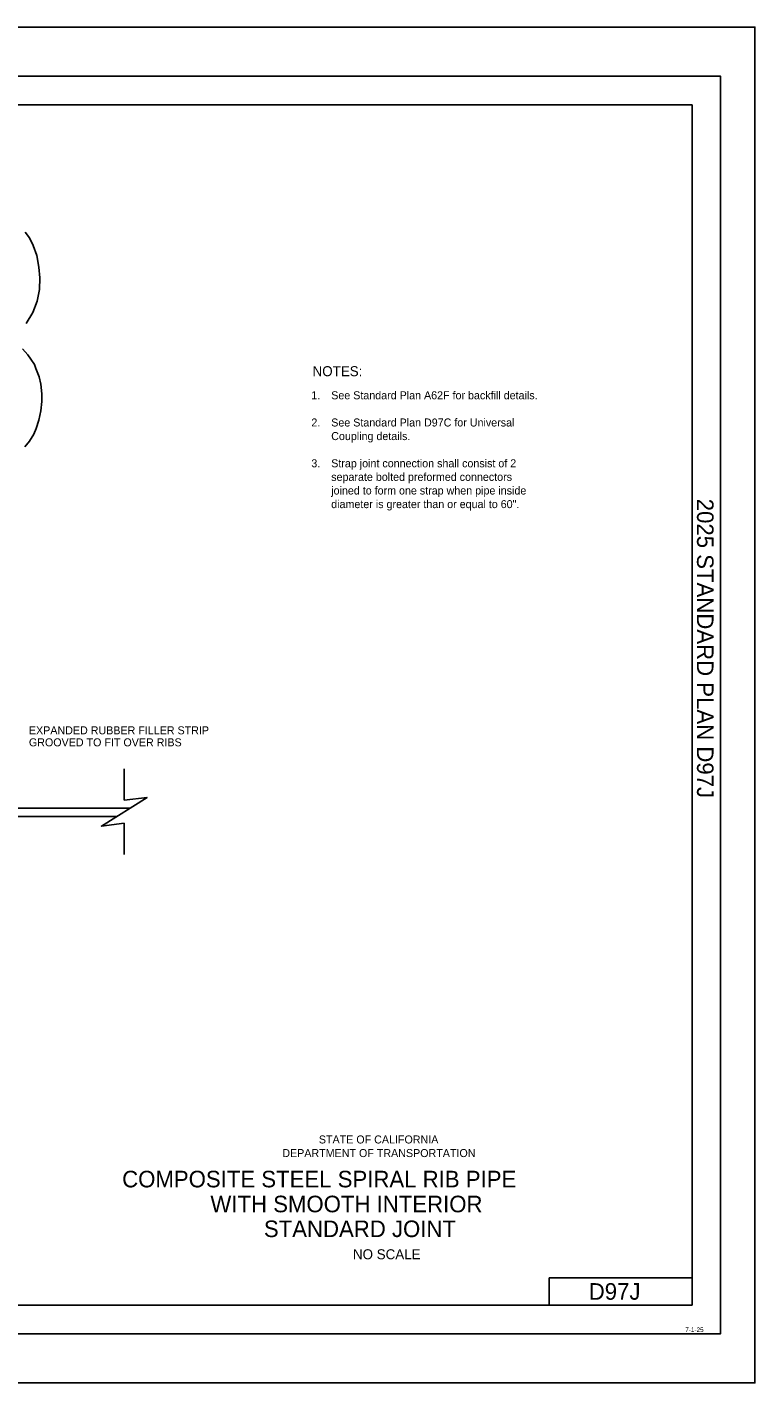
# Model space of a CAD drawing. Extents: x -894 to 866, y -472 to 714.
# Drawn here: x 229 to 866, y -472 to 714 of the extents above; entities that cross this region are included whole.
import ezdxf

# ---------------------------------------------------------------- set-up
doc = ezdxf.new("R2010")
doc.units = 0
for name, color, linetype in [('57 Undefined', 7, 'Continuous'), ('60 Nongeo Data', 7, 'Continuous'), ('border_INSIDE-BORDER-anno', 7, 'Continuous'), ('border_PLOTTING-ELEMENTS', 7, 'Continuous'), ('border_rw_22x34_Cut_Lines', 7, 'Continuous'), ('border_SHEET', 7, 'Continuous'), ('border_WITHIN-BORDER-anno', 7, 'Continuous')]:
    doc.layers.add(name, color=color, linetype=linetype)

msp = doc.modelspace()

# ---------------------------------------------------------------- linework, layer by layer
at = {"layer": '60 Nongeo Data'}
for p, q in [((314.2, 64.7), (314.2, 37.2)), ((166.9, 30.4), (319.3, 30.4)), ((-145.6, 23.1), (307.6, 23.1)), ((314.2, 17.2), (314.2, -10.3))]:
    msp.add_line(p, q, dxfattribs=at)
for points in [[(227.6, 534.1), (231.2, 529.2), (234.6, 522.6), (237.6, 513.7), (239.6, 503.5), (240.4, 494.3), (240.2, 484.1), (238.1, 473.9), (234.2, 464), (228.3, 454.3)], [(227.2, 346.5), (231.4, 351.4), (235.1, 357.6), (237.2, 362.3), (239.5, 369.7), (241.2, 377.8), (242, 386.1), (242.1, 392.8), (241.2, 401.2), (239.7, 407.7), (237, 414.9), (235.6, 418.5), (232.5, 423.1), (229.9, 426.8), (225.3, 432.1)], [(314.2, 17.2), (294.2, 14.7), (334.2, 39.7), (314.2, 37.2)]]:
    msp.add_lwpolyline(points, dxfattribs=at)
at = {"layer": 'border_PLOTTING-ELEMENTS'}
for points in [[(-894, -472.4), (866, -472.4), (866, 713.6), (-894, 713.6)], [(-864, 670.6), (836, 670.6), (836, -429.4), (-864, -429.4)]]:
    msp.add_lwpolyline(points, close=True, dxfattribs=at)
at = {"layer": 'border_rw_22x34_Cut_Lines'}
msp.add_lwpolyline([(-864, 670.6), (836, 670.6), (836, -429.4), (-864, -429.4)], close=True, dxfattribs=at)
at = {"layer": 'border_SHEET'}
for p, q in [((-814, 645.6), (811, 645.6)), ((811, 645.6), (811, -404.4)), ((685.9, -404.4), (685.9, -380.4)), ((685.9, -380.4), (810.9, -380.4)), ((811, -404.4), (-814, -404.4))]:
    msp.add_line(p, q, dxfattribs=at)

# ---------------------------------------------------------------- texts
at = {"layer": '57 Undefined'}
for s, height, p in [('NOTES:', 8.75, (479, 408.2)), ('1.', 7, (477.9, 388)), ('See Standard Plan A62F for backfill details.', 7, (495.3, 388)), ('2.', 7, (477.9, 364.2)), ('See Standard Plan D97C for Universal', 7, (495.3, 364.2)), ('Coupling details.', 7, (495.3, 352.3)), ('3.', 7, (477.9, 328.5)), ('Strap joint connection shall consist of 2', 7, (495.3, 328.5)), ('separate bolted preformed connectors', 7, (495.3, 316.6)), ('joined to form one strap when pipe inside', 7, (495.3, 304.7)), ('diameter is greater than or equal to 60".', 7, (495.3, 292.8)), ('EXPANDED RUBBER FILLER STRIP', 7, (230.8, 94.9)), ('GROOVED TO FIT OVER RIBS', 7, (230.8, 84.4))]:
    msp.add_text(s, height=height, dxfattribs=at).set_placement(p)
at = {"layer": 'border_INSIDE-BORDER-anno'}
for s, height, p in [('STATE OF CALIFORNIA', 7, (484.5, -263)), ('DEPARTMENT OF TRANSPORTATION', 7, (452.5, -274.9)), ('COMPOSITE STEEL SPIRAL RIB PIPE', 14.5, (312.4, -301.4)), ('WITH SMOOTH INTERIOR', 14.5, (389.6, -323.2)), ('STANDARD JOINT', 14.5, (436.4, -344.9)), ('NO SCALE', 8.75, (514.3, -364.3))]:
    msp.add_text(s, height=height, dxfattribs=at).set_placement(p)
at = {"layer": 'border_WITHIN-BORDER-anno'}
msp.add_text('2025 STANDARD PLAN D97J', height=14.5, rotation=270, dxfattribs=at).set_placement((815.3, 301))
for s, height, p in [('D97J', 14.5, (720.6, -399.7)), ('7-1-25', 4, (805.1, -427.9))]:
    msp.add_text(s, height=height, dxfattribs=at).set_placement(p)

doc.saveas('drawing.dxf')
